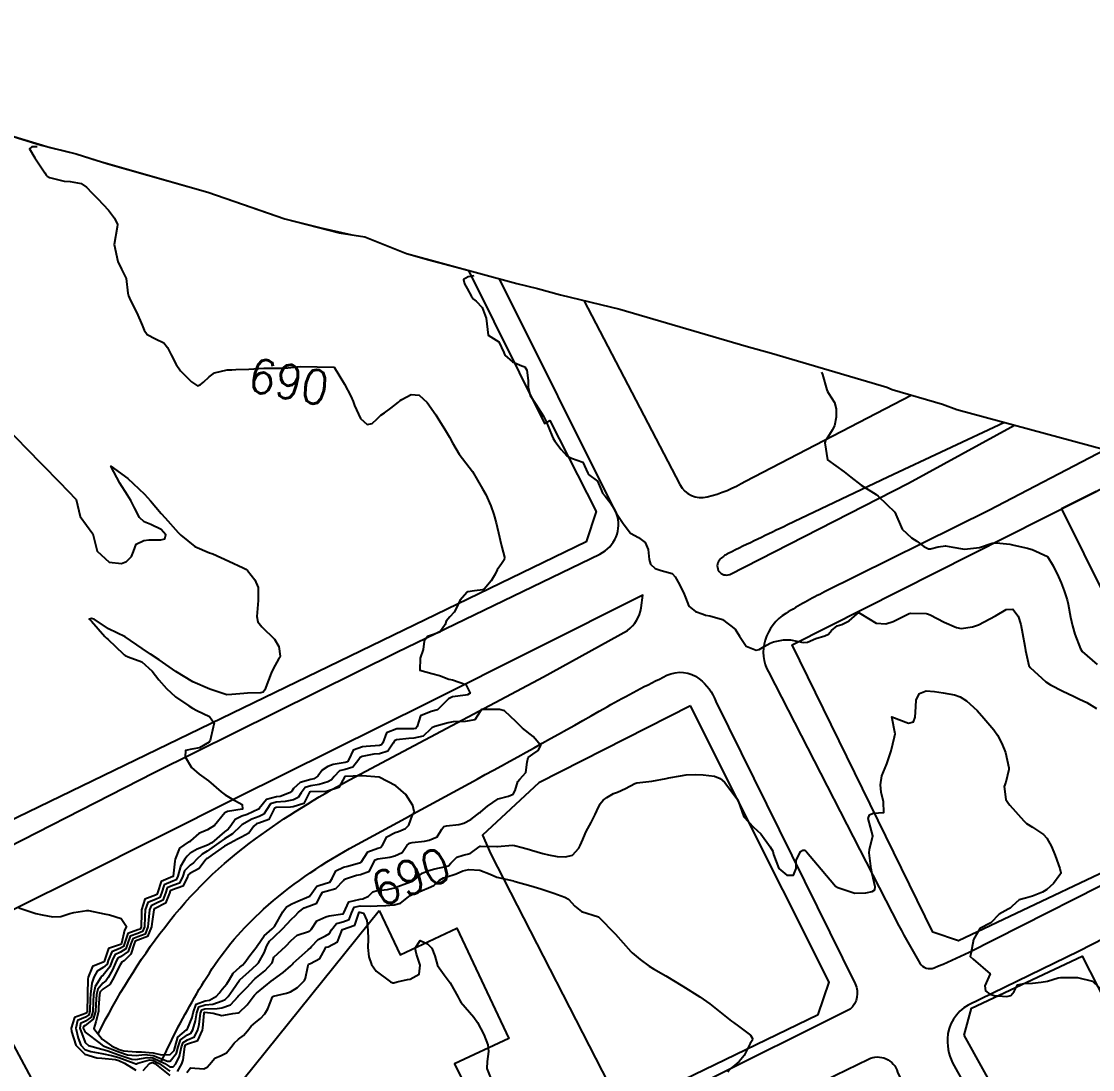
# Model space of a CAD drawing. Header units: metres. Extents: x 286371 to 293043, y 7462578 to 7466404.
# Drawn here: x 287992.8 to 288118.4, y 7465454.4 to 7465577.4 of the extents above; entities that cross this region are included whole.
import ezdxf
from ezdxf.enums import TextEntityAlignment as Align

# ---------------------------------------------------------------- set-up
doc = ezdxf.new("R2010")
doc.units = ezdxf.units.M
doc.header["$MEASUREMENT"] = 0
for name, color, linetype in [('Area', 45, 'Continuous'), ('Cotas', 45, 'Continuous'), ('Curvas de Nivel 1m', 11, 'Continuous'), ('Curvas de Nivel 5m', 15, 'Continuous'), ('Edificações', 30, 'Continuous'), ('Vias primárias', 230, 'Continuous')]:
    doc.layers.add(name, color=color, linetype=linetype)
doc.styles.add('Style-STANDARD', font='STANDARD.shx')

msp = doc.modelspace()

# ---------------------------------------------------------------- linework, layer by layer
at = {"layer": 'Area'}
msp.add_polyline3d([(287984.48, 7465566.17, 700.71), (287995.11, 7465562.88, 699.33), (287999.23, 7465561.84, 690.02), (288001.82, 7465561.02, 690.11), (288014.69, 7465557.38, 698.52), (288023.68, 7465554.24, 698.13), (288030.06, 7465552.61, 700.3), (288033.06, 7465552.13, 698.43), (288037.95, 7465550.15, 695.96), (288050.91, 7465546.64, 688.91), (288053.31, 7465546.05, 688.76), (288056.03, 7465545.32, 688.78), (288062.97, 7465543.63, 688.78), (288077.79, 7465539.31, 694.42), (288080.76, 7465538.46, 694.66), (288094.28, 7465534.5, 687.74), (288094.9, 7465534.21, 687.78), (288100.79, 7465532.51, 687.69), (288102.5, 7465531.87, 687.88), (288121.42, 7465526.73, 690.62)], dxfattribs=at)
at = {"layer": 'Curvas de Nivel 1m', "flags": 128}
for points, elevation in [([(288045.86, 7465547.54), (288045.19, 7465547.42), (288044.64, 7465547.11), (288044.76, 7465546.61), (288045.08, 7465546.07), (288045.6, 7465545.11), (288045.82, 7465544.82), (288046.12, 7465544.59), (288046.85, 7465543.85), (288047.3, 7465542.58), (288047.53, 7465540.57), (288048.78, 7465539.81), (288049.37, 7465538.55), (288049.5, 7465538.23), (288050.41, 7465537.45), (288051.48, 7465537.01), (288051.84, 7465536.86), (288052.06, 7465536.5), (288052.23, 7465535.27), (288052.24, 7465534.5), (288052.47, 7465533.53), (288053.14, 7465532.49), (288053.41, 7465532.08), (288054.01, 7465531.08), (288054.35, 7465530.47), (288055.06, 7465528.76), (288055.18, 7465528.46), (288055.35, 7465528.14), (288056.08, 7465527.18), (288056.77, 7465526.43), (288057.32, 7465526.18), (288058.63, 7465525.71), (288059.22, 7465524.4), (288059.29, 7465524.24), (288060.37, 7465523.46), (288060.81, 7465522.36), (288060.96, 7465522.07), (288061.24, 7465521.72), (288061.84, 7465520.96), (288062.22, 7465520.34), (288062.57, 7465519.69), (288063.2, 7465518.73), (288063.37, 7465518.5), (288063.47, 7465518.33), (288064.23, 7465517.36), (288065.17, 7465516.85), (288065.95, 7465516.28), (288066.3, 7465515.43), (288066.4, 7465514.28), (288066.58, 7465513.73), (288067.12, 7465513.22), (288067.84, 7465512.98), (288069.11, 7465512.64), (288069.47, 7465512.23), (288069.97, 7465511.34), (288070.53, 7465510.21), (288070.67, 7465509.81), (288071.05, 7465508.8), (288071.84, 7465508.19), (288072.73, 7465507.87), (288073.04, 7465507.76), (288073.54, 7465507.66), (288075.03, 7465507.23), (288076.5, 7465506.12), (288077, 7465505.3), (288077.78, 7465504.1), (288078.98, 7465503.63), (288079.33, 7465503.73), (288079.91, 7465504.07), (288080.6, 7465504.45), (288080.99, 7465504.61), (288082.18, 7465504.86), (288083, 7465504.87), (288084.46, 7465504.54), (288084.99, 7465504.58), (288085.96, 7465505.02), (288087, 7465505.31), (288087.43, 7465505.53), (288087.78, 7465505.95), (288088.46, 7465506.5), (288089.02, 7465506.67), (288089.86, 7465507.09), (288090.81, 7465507.91), (288090.94, 7465508.02), (288091.05, 7465508.02), (288091.23, 7465507.9), (288093.02, 7465506.81), (288094.16, 7465506.72), (288095.02, 7465507.01), (288095.58, 7465507.28), (288096.66, 7465507.82), (288096.91, 7465507.94), (288097.04, 7465507.97), (288098.89, 7465507.93), (288099.04, 7465507.92), (288099.35, 7465507.78), (288101.02, 7465506.92), (288102.44, 7465506.3), (288103.01, 7465506.2), (288104.34, 7465506.38), (288105.02, 7465506.62), (288107.03, 7465507.65), (288108.27, 7465508.41), (288109.05, 7465508.43), (288109.67, 7465507.61), (288109.98, 7465506.65), (288110.2, 7465505.61), (288110.48, 7465504.1), (288110.56, 7465503.6), (288110.63, 7465503.26), (288110.95, 7465501.86), (288111.1, 7465501.59), (288112.92, 7465499.93), (288113.48, 7465499.56), (288114.9, 7465498.85), (288116.17, 7465498.24), (288116.89, 7465497.9), (288117.72, 7465497.49), (288118.87, 7465496.8)], 689), ([(288086.61, 7465536.26), (288086.72, 7465535.98), (288087.23, 7465534.18), (288087.32, 7465533.97), (288087.43, 7465533.78), (288088.14, 7465532.68), (288088.33, 7465531.95), (288088.36, 7465530.98), (288088.16, 7465529.95), (288087.87, 7465529.46), (288087.35, 7465528.63), (288087.1, 7465528.22), (288087, 7465527.97), (288087.31, 7465525.96), (288089.29, 7465524.56), (288090.08, 7465523.92), (288091.27, 7465523), (288093.02, 7465521.88), (288093.25, 7465521.71), (288095.22, 7465519.84), (288096.07, 7465517.83), (288097.18, 7465516.8), (288097.8, 7465516.43), (288098.63, 7465515.79), (288099.16, 7465515.52), (288099.42, 7465515.51), (288100.3, 7465515.76), (288101.17, 7465515.89), (288102.03, 7465515.73), (288103.16, 7465515.51), (288103.37, 7465515.5), (288105.15, 7465515.68), (288106.63, 7465516.2), (288107.16, 7465516.24), (288108.72, 7465516.07), (288109.16, 7465515.97), (288110.79, 7465515.6), (288111.15, 7465515.49), (288111.31, 7465515.43), (288113.14, 7465514.61), (288113.79, 7465513.55), (288114.41, 7465512.23), (288114.73, 7465511.54), (288115.08, 7465510.59), (288115.44, 7465509.53), (288115.55, 7465509.03), (288115.82, 7465507.52), (288116.04, 7465506.5), (288116.31, 7465505.51), (288116.98, 7465503.8), (288117.2, 7465503.5), (288118.95, 7465501.96)], 688), ([(287991.36, 7465529.42), (287993.33, 7465527.39), (287995.3, 7465525.36), (287997.27, 7465523.33), (287999.24, 7465521.3), (287999.71, 7465519.3), (288001.17, 7465517.27), (288001.68, 7465515.27), (288003.12, 7465513.96), (288004.55, 7465513.79), (288005.13, 7465514.04), (288005.72, 7465514.62), (288005.94, 7465515.2), (288006.28, 7465516.08), (288007.16, 7465516.52), (288007.77, 7465516.57), (288009.17, 7465516.58), (288009.62, 7465516.7), (288009.74, 7465517.15), (288009.18, 7465517.8), (288007.98, 7465518.38), (288007.2, 7465518.68), (288006.67, 7465519.19), (288006.09, 7465520.33), (288005.64, 7465521.21), (288005.25, 7465521.83), (288004.37, 7465523.23), (288003.3, 7465525.24), (288005.28, 7465523.77), (288005.93, 7465523.2), (288007.25, 7465521.95), (288007.95, 7465521.17), (288009.21, 7465519.67), (288009.68, 7465519.15), (288011.18, 7465517.46), (288011.5, 7465517.12), (288013.15, 7465515.81), (288014.88, 7465515.07), (288015.14, 7465514.98), (288015.27, 7465514.94), (288017.13, 7465514.09), (288018.82, 7465513.31), (288019.12, 7465513.16), (288019.34, 7465513), (288020.18, 7465511.9), (288020.58, 7465510.98), (288020.59, 7465509.45), (288020.54, 7465508.98), (288020.42, 7465507.6), (288020.54, 7465506.98), (288021.02, 7465506.39), (288022.5, 7465504.95), (288022.98, 7465504.09), (288023.17, 7465502.94), (288023.12, 7465502.78), (288022.96, 7465502.57), (288022.36, 7465501.54), (288022.11, 7465500.96), (288021.77, 7465500.11), (288021.36, 7465498.97), (288021.15, 7465498.72), (288020.9, 7465498.64), (288019.32, 7465498.58), (288018.9, 7465498.55), (288017.47, 7465498.45), (288016.89, 7465498.41), (288014.9, 7465499.06), (288012.92, 7465499.93), (288010.93, 7465501.12), (288008.95, 7465502.49), (288007.96, 7465503.17), (288006.97, 7465503.85), (288004.99, 7465505.21), (288003.01, 7465506.13), (288001.34, 7465507.27), (288001.03, 7465507.36), (288000.74, 7465507.28), (288000.9, 7465507.15), (288001.02, 7465507.06), (288002.61, 7465505.25), (288002.8, 7465505.06), (288002.99, 7465504.88), (288004.75, 7465503.22), (288004.86, 7465503.11), (288004.96, 7465503.03), (288005.32, 7465502.85), (288006.95, 7465502.27), (288008.14, 7465501.17), (288008.92, 7465500.15), (288009.81, 7465499.14), (288010.89, 7465498.18), (288012.45, 7465497.1), (288012.87, 7465496.84), (288013.38, 7465496.57), (288014.86, 7465495.85), (288015.43, 7465495.06), (288015.28, 7465494.61), (288014.94, 7465493.06), (288014.92, 7465492.96), (288014.81, 7465492.84), (288013.7, 7465492.17), (288012.79, 7465492.04), (288012.04, 7465491.86), (288012.02, 7465491.11), (288012.76, 7465489.86), (288013.64, 7465489.08), (288014.73, 7465488.33), (288016.23, 7465487.04), (288016.71, 7465486.66), (288017.5, 7465486.22), (288018.69, 7465485.53), (288018.72, 7465485), (288018.7, 7465484.99), (288018.68, 7465484.98), (288016.99, 7465484.72), (288016.68, 7465484.56), (288015.45, 7465483.06), (288014.65, 7465482.58), (288013.6, 7465482.13), (288012.63, 7465481.26), (288012.56, 7465481.17), (288012.38, 7465481.11), (288011.34, 7465480.4), (288010.86, 7465479.13), (288010.82, 7465478.9), (288010.61, 7465477.13), (288010.6, 7465477.1), (288010.56, 7465477.09), (288009.21, 7465476.5), (288008.77, 7465475.16), (288008.71, 7465474.99), (288008.53, 7465474.91), (288007.29, 7465474.42), (288006.88, 7465473.19), (288006.88, 7465472.81), (288006.84, 7465471.19), (288006.74, 7465470.92), (288006.47, 7465470.82), (288005.28, 7465470.39), (288004.89, 7465469.22), (288004.78, 7465468.87), (288004.44, 7465468.68), (288003.4, 7465468.27), (288003, 7465467.25), (288002.85, 7465466.81), (288002.4, 7465466.4), (288001.69, 7465465.97), (288001.29, 7465465.27), (288001.07, 7465464.58), (288000.91, 7465463.28), (288000.89, 7465462.73), (288000.85, 7465461.28), (288000.73, 7465460.86), (288000.31, 7465460.6), (287999.4, 7465460.21), (287999.18, 7465459.3), (287999.45, 7465458.12), (287999.77, 7465457.29), (288000.26, 7465456.8), (288000.96, 7465456.56), (288002.25, 7465456.33), (288003.37, 7465456.11), (288004.24, 7465455.86), (288006.04, 7465455.2), (288006.23, 7465455.12), (288006.31, 7465455.12), (288006.48, 7465455.19), (288007.83, 7465455.58), (288008.24, 7465455.54), (288008.97, 7465455.15), (288010.22, 7465454.26)], 691), ([(288011.12, 7465454.22), (288011.64, 7465455.11), (288011.76, 7465455.58), (288011.98, 7465457.11), (288012.05, 7465457.33), (288012.27, 7465457.45), (288013.5, 7465457.85), (288014.06, 7465459.08), (288014.08, 7465459.3), (288014.23, 7465461.08), (288014.26, 7465461.14), (288014.33, 7465461.17), (288015.29, 7465461.06), (288016.32, 7465460.8), (288016.54, 7465460.82), (288017.59, 7465461.03), (288018.24, 7465461.1), (288018.33, 7465461.13), (288019.28, 7465462.05), (288020, 7465462.99), (288020.16, 7465463.19), (288020.36, 7465463.39), (288021.23, 7465464.11), (288022.31, 7465464.96), (288022.35, 7465464.99), (288022.38, 7465465.01), (288023.5, 7465465.83), (288024.41, 7465466.6), (288024.56, 7465466.77), (288024.69, 7465466.92), (288026.44, 7465468.49), (288026.65, 7465468.67), (288026.82, 7465468.88), (288027.62, 7465469.71), (288028.46, 7465470.14), (288028.92, 7465470.39), (288029.18, 7465470.84), (288029.75, 7465471.57), (288030.49, 7465471.79), (288031.24, 7465472.06), (288031.52, 7465472.81), (288031.82, 7465473.5), (288032.52, 7465473.65), (288033.7, 7465473.6), (288034.52, 7465473.66), (288035.56, 7465473.71), (288036.52, 7465473.75), (288037.27, 7465473.98), (288038.18, 7465474.71), (288038.38, 7465474.86), (288038.54, 7465474.93), (288039.79, 7465475.44), (288040.55, 7465475.76), (288041.17, 7465476.04), (288041.85, 7465476.66), (288042.29, 7465476.93), (288042.57, 7465477.02), (288043.78, 7465477.41), (288044.58, 7465477.76), (288045.26, 7465477.92), (288046.58, 7465477.82), (288047.78, 7465477.36), (288048.56, 7465477.02), (288050.51, 7465476.57), (288050.55, 7465476.56), (288050.7, 7465476.52), (288052.55, 7465475.99), (288053.71, 7465475.64), (288054.54, 7465475.38), (288055.23, 7465475.15), (288056.53, 7465474.65), (288056.95, 7465474.42), (288057.72, 7465473.62), (288058.5, 7465472.97), (288060.49, 7465472.36), (288062.46, 7465470.33), (288064.25, 7465468.31), (288064.43, 7465468.12), (288065.35, 7465467.36), (288066.41, 7465466.58), (288066.93, 7465466.27), (288068.39, 7465465.44), (288070.37, 7465464.21), (288072.36, 7465462.99), (288073.51, 7465462.17), (288074.33, 7465461.52), (288076.07, 7465460.13), (288076.3, 7465459.95), (288076.88, 7465459.53), (288078.28, 7465458.5), (288078.55, 7465458.09), (288078.5, 7465457.87), (288078.26, 7465457.49), (288077.79, 7465456.56), (288077.56, 7465456.1), (288076.97, 7465455.38), (288076.22, 7465454.77), (288075.86, 7465454.49), (288075.63, 7465454.13)], 691), ([(287992.5, 7465473.4), (287994.49, 7465472.74), (287995.24, 7465472.61), (287996.49, 7465472.38), (287997.42, 7465472.4), (287998.5, 7465472.76), (287998.94, 7465472.86), (288000.5, 7465473.1), (288000.69, 7465473.09), (288002.5, 7465472.71), (288003.16, 7465472.58), (288004.49, 7465472.16), (288005.14, 7465471.21), (288004.89, 7465470.79), (288004.53, 7465469.22), (288004.5, 7465469.16), (288004.44, 7465469.13), (288003.04, 7465468.64), (288002.56, 7465467.25), (288002.52, 7465467.14), (288002.41, 7465467.06), (288001.13, 7465466.55), (288000.64, 7465465.28), (288000.62, 7465465.04), (288000.56, 7465463.28), (288000.56, 7465463.07), (288000.52, 7465461.28), (288000.48, 7465461.12), (288000.32, 7465461.03), (287999.04, 7465460.57), (287998.63, 7465459.31), (287998.67, 7465458.93), (287999.2, 7465457.3), (288000.25, 7465456.24), (288001.67, 7465455.84), (288002.24, 7465455.79), (288003.85, 7465455.62), (288004.24, 7465455.52), (288004.89, 7465455.21), (288006.22, 7465454.37)], 692), ([(288012.21, 7465454.11), (288012.65, 7465454.66), (288014.22, 7465454.54), (288014.58, 7465454.71), (288014.87, 7465455.06), (288015.5, 7465455.79), (288016.24, 7465456.09), (288016.87, 7465456.41), (288017.36, 7465457.03), (288017.74, 7465457.55), (288018.27, 7465458.01), (288018.85, 7465458.43), (288019.33, 7465459), (288019.77, 7465459.52), (288020.3, 7465460.01), (288020.84, 7465460.44), (288021.34, 7465460.97), (288021.72, 7465461.57), (288022.24, 7465462.96), (288022.29, 7465463.02), (288022.36, 7465463.05), (288023.89, 7465463.39), (288024.36, 7465463.56), (288025.2, 7465464.08), (288026.01, 7465464.9), (288026.12, 7465465.15), (288026.41, 7465466.49), (288026.48, 7465466.81), (288026.69, 7465466.88), (288027.82, 7465467.47), (288028.44, 7465468.59), (288028.51, 7465468.79), (288028.78, 7465468.85), (288029.87, 7465469.42), (288030.41, 7465470.83), (288030.43, 7465470.87), (288030.47, 7465470.88), (288031.9, 7465471.39), (288032.38, 7465472.8), (288032.41, 7465472.89), (288032.51, 7465472.9), (288032.92, 7465472.79), (288033.32, 7465471.95), (288033.42, 7465470.78), (288033.48, 7465469.76), (288033.42, 7465468.78), (288033.54, 7465467.66), (288033.87, 7465466.77), (288034.39, 7465466), (288036.1, 7465464.74), (288036.37, 7465464.64), (288036.47, 7465464.63), (288036.87, 7465464.73), (288038.08, 7465465.01), (288038.38, 7465465.07), (288039.43, 7465465.64), (288039.55, 7465466.69), (288039.12, 7465468), (288038.98, 7465468.7), (288039.56, 7465469.58), (288040.44, 7465469.19), (288040.92, 7465468.67), (288041.28, 7465467.8), (288041.59, 7465466.66), (288042.39, 7465465.55), (288043.1, 7465464.63), (288044.03, 7465462.94), (288044.18, 7465462.62), (288044.34, 7465462.35), (288045.85, 7465460.59), (288046.3, 7465459.95), (288047.03, 7465458.57), (288047.49, 7465457.35), (288047.59, 7465456.56), (288047.42, 7465455.38), (288047.4, 7465454.57), (288048.19, 7465452.55)], 692), ([(288007.07, 7465454.32), (288007.84, 7465455.17), (288008.11, 7465455.29), (288008.24, 7465455.28), (288008.44, 7465455.16), (288010.21, 7465453.74)], 692)]:
    msp.add_lwpolyline(points, dxfattribs=dict(at, elevation=elevation))
for points, elevation in [([(288049.45, 7465496.54), (288048.87, 7465496.68), (288048.73, 7465496.69), (288046.87, 7465496.69), (288046.77, 7465496.67), (288046.67, 7465496.58), (288045.96, 7465495.47), (288044.84, 7465495.28), (288043.45, 7465495.24), (288042.84, 7465495.11), (288041.29, 7465494.67), (288040.95, 7465494.55), (288040.83, 7465494.42), (288039.93, 7465493.57), (288038.81, 7465493.32), (288038.24, 7465493.28), (288036.81, 7465493.11), (288036.55, 7465492.99), (288036.42, 7465492.74), (288035.76, 7465491.78), (288034.79, 7465491.5), (288034.12, 7465491.44), (288032.78, 7465491.18), (288032.52, 7465491.06), (288032.36, 7465490.8), (288031.68, 7465489.9), (288030.76, 7465489.65), (288030.1, 7465489.49), (288029.47, 7465488.84), (288029.16, 7465488.43), (288028.73, 7465488.2), (288027.72, 7465487.88), (288026.73, 7465487.74), (288026.07, 7465487.55), (288025.62, 7465486.9), (288025.27, 7465486.34), (288024.7, 7465486.09), (288023.73, 7465485.9), (288022.7, 7465485.8), (288022.03, 7465485.61), (288021.58, 7465484.96), (288021.25, 7465484.39), (288020.67, 7465484.12), (288019.84, 7465483.81), (288018.66, 7465483.14), (288018.58, 7465483.08), (288018.51, 7465483.01), (288017.55, 7465482.11), (288016.63, 7465481.52), (288015.97, 7465481.05), (288014.61, 7465480.07), (288013.99, 7465479.7), (288013.34, 7465479.09), (288012.99, 7465478.7), (288012.58, 7465478.42), (288011.94, 7465477.75), (288011.74, 7465477.12), (288011.35, 7465476.33), (288010.55, 7465476.03), (288009.92, 7465475.77), (288009.7, 7465475.15), (288009.38, 7465474.3), (288008.51, 7465473.89), (288008.02, 7465473.67), (288007.83, 7465473.17), (288007.71, 7465471.96), (288007.64, 7465471.18), (288007.31, 7465470.33), (288006.46, 7465470.02), (288005.86, 7465469.8), (288005.64, 7465469.21), (288005.34, 7465468.3), (288004.42, 7465467.67), (288004.13, 7465467.52), (288003.98, 7465467.23), (288003.51, 7465466.13), (288002.99, 7465465.25), (288002.74, 7465464.89), (288002.37, 7465464.59), (288001.76, 7465463.87), (288001.62, 7465463.27), (288001.55, 7465462.06), (288001.5, 7465461.27), (288001.23, 7465460.35), (288000.3, 7465459.6), (288000.1, 7465459.48), (288000.07, 7465459.29), (288000.29, 7465458.84), (288002.04, 7465457.49), (288002.27, 7465457.32), (288002.38, 7465457.25), (288004.25, 7465456.51), (288005.27, 7465456.18), (288006.25, 7465456.09), (288007.23, 7465456.2), (288008.25, 7465456.08), (288009.95, 7465455.43), (288010.24, 7465455.42), (288011.01, 7465456.36), (288011.21, 7465457.12), (288011.47, 7465457.93), (288012.29, 7465458.51), (288012.68, 7465458.7), (288012.91, 7465459.1), (288013.23, 7465460.17), (288013.37, 7465461.09), (288013.63, 7465461.79), (288014.34, 7465462.03), (288015.27, 7465462.13), (288016.35, 7465462.49), (288016.71, 7465462.68), (288017.07, 7465463.03), (288017.59, 7465463.8), (288018.38, 7465464.94), (288018.42, 7465464.98), (288018.45, 7465465.01), (288019.47, 7465465.93), (288020.41, 7465466.77), (288020.52, 7465466.87), (288020.62, 7465466.98), (288021.28, 7465468.12), (288021.59, 7465468.97), (288021.9, 7465469.51), (288022.46, 7465470.02), (288023.41, 7465470.94), (288024.49, 7465472.1), (288024.92, 7465472.49), (288025.3, 7465472.9), (288025.98, 7465473.43), (288026.51, 7465473.6), (288027.44, 7465473.95), (288027.88, 7465474.86), (288028.13, 7465475.27), (288028.54, 7465475.39), (288029.69, 7465475.7), (288030.56, 7465476.63), (288030.64, 7465476.75), (288030.81, 7465476.82), (288032.12, 7465477.26), (288032.57, 7465477.34), (288033.64, 7465477.72), (288034.14, 7465478.77), (288034.3, 7465479.06), (288034.6, 7465479.16), (288036, 7465479.35), (288036.61, 7465479.51), (288037.44, 7465479.9), (288037.99, 7465480.71), (288038.32, 7465481.02), (288038.63, 7465481.1), (288040.08, 7465481.24), (288040.63, 7465481.34), (288041.57, 7465481.73), (288042.12, 7465482.65), (288042.36, 7465482.94), (288042.66, 7465483.03), (288044.11, 7465483.18), (288044.67, 7465483.35), (288045.52, 7465483.76), (288046.58, 7465484.59), (288046.64, 7465484.63), (288046.69, 7465484.66), (288047.46, 7465485.34), (288048.71, 7465486.19), (288049.92, 7465486.53), (288050.47, 7465486.76), (288050.72, 7465487.18), (288051.02, 7465488.23), (288051.25, 7465488.51), (288051.96, 7465489.29), (288052.13, 7465490.49), (288052.23, 7465491.04), (288052.79, 7465491.44), (288053.41, 7465491.86), (288053.72, 7465492.47), (288052.82, 7465493.53), (288051.58, 7465494.5), (288050.84, 7465495.24)], 689), ([(288032.75, 7465488.9), (288032.65, 7465488.89), (288030.74, 7465488.84), (288030.04, 7465487.52), (288028.72, 7465487.09), (288028.49, 7465487.08), (288026.72, 7465487.02), (288026.61, 7465486.99), (288026.55, 7465486.89), (288025.92, 7465485.67), (288024.69, 7465485.26), (288024.37, 7465485.24), (288022.69, 7465485.17), (288022.51, 7465485.12), (288022.41, 7465484.95), (288021.83, 7465483.79), (288020.66, 7465483.36), (288020.37, 7465483.27), (288020.05, 7465482.98), (288019.46, 7465482.17), (288018.63, 7465481.72), (288018.15, 7465481.49), (288017.28, 7465481.02), (288016.62, 7465480.64), (288015.17, 7465479.63), (288014.6, 7465479.2), (288014.52, 7465479.15), (288014.45, 7465479.08), (288013.65, 7465478.02), (288012.57, 7465477.45), (288012.38, 7465477.29), (288012.32, 7465477.11), (288011.72, 7465475.94), (288010.54, 7465475.51), (288010.27, 7465475.4), (288010.18, 7465475.14), (288009.71, 7465473.95), (288008.51, 7465473.35), (288008.38, 7465473.29), (288008.33, 7465473.17), (288008.1, 7465471.55), (288008.06, 7465471.17), (288007.59, 7465470.04), (288006.45, 7465469.62), (288006.14, 7465469.51), (288006.03, 7465469.2), (288005.64, 7465467.99), (288004.86, 7465467.22), (288004.6, 7465467.03), (288004.41, 7465466.73), (288003.88, 7465465.74), (288003.66, 7465465.24), (288003.19, 7465464.42), (288002.36, 7465463.87), (288002.06, 7465463.56), (288001.98, 7465463.26), (288001.87, 7465461.73), (288001.84, 7465461.26), (288001.52, 7465460.05), (288001.31, 7465459.27), (288002.28, 7465458), (288003.37, 7465457.24), (288004.26, 7465456.82), (288004.81, 7465456.66), (288006.25, 7465456.51), (288006.91, 7465456.53), (288008.25, 7465456.41), (288009.23, 7465456.17), (288010.25, 7465456.21), (288010.71, 7465456.67), (288010.83, 7465457.13), (288011.17, 7465458.23), (288012.18, 7465459.11), (288012.25, 7465459.15), (288012.3, 7465459.23), (288012.85, 7465460.57), (288012.94, 7465461.1), (288013.32, 7465462.1), (288014.35, 7465462.49), (288014.85, 7465462.57), (288015.68, 7465463.05), (288015.99, 7465463.42), (288016.37, 7465463.86), (288016.9, 7465464.51), (288017.2, 7465465.03), (288017.66, 7465465.76), (288018.41, 7465466.46), (288018.72, 7465466.7), (288018.99, 7465467.01), (288019.6, 7465467.83), (288020.44, 7465468.92), (288020.47, 7465468.96), (288020.48, 7465468.98), (288021.28, 7465470.15), (288022.2, 7465470.96), (288022.48, 7465471.22), (288023.48, 7465472.93), (288023.89, 7465473.54), (288024.52, 7465473.89), (288025.24, 7465474.19), (288026.53, 7465474.74), (288026.62, 7465474.79), (288026.68, 7465474.88), (288027.47, 7465475.95), (288028.56, 7465476.31), (288028.97, 7465476.43), (288029.25, 7465476.84), (288029.67, 7465477.74), (288030.58, 7465478.18), (288031.1, 7465478.3), (288032.59, 7465478.75), (288032.62, 7465478.76), (288032.64, 7465478.79), (288033.42, 7465479.97), (288034.62, 7465480.41), (288034.9, 7465480.48), (288035.15, 7465480.76), (288035.64, 7465481.75), (288036.65, 7465482.27), (288037.01, 7465482.37), (288037.84, 7465482.72), (288038.25, 7465483.12), (288038.68, 7465484.32), (288038.81, 7465484.57), (288038.87, 7465484.7), (288038.69, 7465485.42), (288037.88, 7465486.72), (288036.73, 7465487.73), (288034.74, 7465488.76)], 688)]:
    msp.add_lwpolyline(points, close=True, dxfattribs=dict(at, elevation=elevation))
at = {"layer": 'Curvas de Nivel 5m', "elevation": 690, "flags": 128}
msp.add_lwpolyline([(287994.65, 7465562.68), (287994.03, 7465562.67), (287993.77, 7465562.44), (287994.4, 7465561.39), (287995.56, 7465559.64), (287995.72, 7465559.37), (287995.82, 7465559.25), (287996.09, 7465559.09), (287997.81, 7465558.67), (287998.51, 7465558.63), (287999.81, 7465558.38), (288000.44, 7465557.93), (288001.07, 7465557.29), (288001.78, 7465556.58), (288003.03, 7465555.26), (288003.74, 7465554.31), (288004.06, 7465553.57), (288004.05, 7465553.24), (288003.69, 7465551.24), (288004.12, 7465549.24), (288004.55, 7465548.34), (288005.09, 7465547.22), (288005.31, 7465545.51), (288005.37, 7465545.22), (288005.6, 7465544.66), (288006.35, 7465543.2), (288006.97, 7465541.77), (288007.21, 7465541.19), (288007.54, 7465540.66), (288008.53, 7465540.17), (288009.52, 7465539.7), (288009.93, 7465539.15), (288010.37, 7465538.27), (288010.97, 7465537.13), (288011.47, 7465536.39), (288012.74, 7465535.11), (288013.45, 7465534.65), (288013.79, 7465534.75), (288014.15, 7465535.08), (288014.82, 7465535.72), (288015.47, 7465536.17), (288016.95, 7465536.51), (288017.48, 7465536.54), (288017.94, 7465536.55), (288019.48, 7465536.6), (288021.22, 7465536.71), (288021.48, 7465536.72), (288021.71, 7465536.73), (288023.48, 7465536.71), (288023.69, 7465536.72), (288025.48, 7465536.9), (288027.48, 7465536.87), (288029.47, 7465536.84), (288030.71, 7465534.83), (288031.42, 7465533.45), (288031.7, 7465532.81), (288031.88, 7465532.33), (288032.58, 7465530.8), (288033.37, 7465530.11), (288033.92, 7465530.23), (288034.51, 7465530.77), (288034.96, 7465531.19), (288035.4, 7465531.49), (288036.13, 7465532.02), (288037.02, 7465532.73), (288037.24, 7465532.91), (288037.42, 7465533.04), (288038.5, 7465533.64), (288039.43, 7465533.57), (288040.38, 7465532.68), (288041.39, 7465531.24), (288041.77, 7465530.66), (288042.42, 7465529.6), (288042.99, 7465528.64), (288043.34, 7465527.97), (288044.14, 7465526.62), (288045.3, 7465525.12), (288045.69, 7465524.6), (288046.3, 7465523.57), (288046.87, 7465522.58), (288047.25, 7465521.88), (288047.87, 7465520.56), (288048.21, 7465519.57), (288048.46, 7465518.56), (288048.85, 7465516.88), (288048.94, 7465516.55), (288049.16, 7465515.74), (288049.45, 7465514.54), (288049.43, 7465514.24), (288049.12, 7465513.78), (288048.61, 7465513.06), (288048.36, 7465512.56), (288047.9, 7465511.76), (288047.08, 7465510.8), (288046.93, 7465510.72), (288045.93, 7465510.59), (288045.17, 7465510.5), (288045.07, 7465510.46), (288044.2, 7465509.47), (288043.81, 7465508.62), (288043.57, 7465508.1), (288043.03, 7465507.55), (288042.63, 7465507.03), (288042.48, 7465506.64), (288041.89, 7465505.76), (288041, 7465505.43), (288040.42, 7465505.24), (288040.05, 7465504.68), (288039.92, 7465503.73), (288039.55, 7465502.69), (288039.53, 7465501.29), (288040.93, 7465500.92), (288041.84, 7465500.65), (288042.92, 7465500.25), (288043.37, 7465500.17), (288044.91, 7465499.63), (288045.44, 7465498.6), (288045.1, 7465498.39), (288044.89, 7465498.35), (288043.34, 7465498.18), (288042.88, 7465497.92), (288041.6, 7465496.66), (288040.86, 7465496.44), (288039.62, 7465495.93), (288039.2, 7465494.7), (288039.07, 7465494.46), (288038.83, 7465494.41), (288037.14, 7465494.42), (288036.83, 7465494.41), (288035.63, 7465493.95), (288035.17, 7465492.76), (288035.04, 7465492.52), (288034.8, 7465492.45), (288033.23, 7465492.36), (288032.8, 7465492.32), (288031.7, 7465491.91), (288031.21, 7465490.82), (288031.04, 7465490.55), (288030.77, 7465490.47), (288029.37, 7465490.24), (288028.76, 7465490.01), (288028.06, 7465489.56), (288027.55, 7465488.87), (288027.08, 7465488.54), (288026.74, 7465488.48), (288025.51, 7465488.13), (288024.72, 7465487.4), (288024.52, 7465487.12), (288024.23, 7465486.92), (288023.16, 7465486.49), (288022.71, 7465486.43), (288021.56, 7465486.11), (288020.69, 7465485.06), (288020.65, 7465485.01), (288020.6, 7465484.98), (288019.29, 7465484.38), (288018.67, 7465484.16), (288017.89, 7465483.79), (288017.38, 7465483.02), (288017.05, 7465482.63), (288016.64, 7465482.32), (288015.14, 7465481.06), (288014.62, 7465480.76), (288013.41, 7465480.3), (288012.6, 7465479.82), (288012.24, 7465479.47), (288011.96, 7465479.11), (288011.46, 7465478.25), (288011.17, 7465477.13), (288010.97, 7465476.71), (288010.56, 7465476.56), (288009.57, 7465476.13), (288009.23, 7465475.15), (288009.04, 7465474.64), (288008.52, 7465474.41), (288007.65, 7465474.04), (288007.34, 7465473.18), (288007.3, 7465472.38), (288007.24, 7465471.18), (288007.03, 7465470.63), (288006.46, 7465470.42), (288005.57, 7465470.1), (288005.26, 7465469.21), (288005.06, 7465468.59), (288004.43, 7465468.2), (288003.77, 7465467.89), (288003.47, 7465467.24), (288003.17, 7465466.48), (288002.39, 7465465.52), (288002.25, 7465465.39), (288002.14, 7465465.26), (288001.45, 7465464.19), (288001.26, 7465463.27), (288001.22, 7465462.39), (288001.18, 7465461.27), (288000.98, 7465460.61), (288000.31, 7465460.12), (287999.75, 7465459.85), (287999.65, 7465459.29), (288000.27, 7465457.63), (288000.66, 7465457.28), (288002.26, 7465456.83), (288002.83, 7465456.67), (288004.25, 7465456.18), (288005.76, 7465455.68), (288006.24, 7465455.64), (288007.54, 7465455.88), (288008.24, 7465455.81), (288009.62, 7465455.14), (288010.23, 7465454.77), (288010.6, 7465454.76), (288010.9, 7465455.12), (288011.36, 7465456), (288011.59, 7465457.11), (288011.76, 7465457.63), (288012.28, 7465457.95), (288013.09, 7465458.28), (288013.51, 7465459.09), (288013.64, 7465459.75), (288013.8, 7465461.08), (288013.95, 7465461.46), (288014.33, 7465461.59), (288015.77, 7465461.61), (288016.33, 7465461.68), (288017.31, 7465462.05), (288018.24, 7465463.02), (288018.28, 7465463.09), (288018.36, 7465463.17), (288019.27, 7465464.1), (288020.08, 7465464.99), (288020.23, 7465465.14), (288020.39, 7465465.26), (288021.36, 7465466.01), (288022.21, 7465466.96), (288022.27, 7465467.1), (288022.42, 7465467.63), (288023.83, 7465468.93), (288024.45, 7465469.6), (288025.14, 7465470.22), (288026.47, 7465470.66), (288026.62, 7465470.73), (288026.78, 7465470.88), (288027.47, 7465471.89), (288028.5, 7465472.35), (288028.89, 7465472.46), (288030.5, 7465472.7), (288030.59, 7465472.74), (288030.62, 7465472.82), (288031.22, 7465474.11), (288032.53, 7465474.45), (288032.85, 7465474.47), (288033.5, 7465474.78), (288034.03, 7465475.29), (288034.54, 7465475.47), (288035.72, 7465475.58), (288036.55, 7465475.75), (288037.26, 7465476.02), (288038.56, 7465476.49), (288038.71, 7465476.55), (288038.9, 7465476.7), (288039.79, 7465477.47), (288040.58, 7465477.79), (288041.27, 7465477.98), (288042.59, 7465478.27), (288042.87, 7465478.36), (288043.17, 7465478.64), (288043.86, 7465479.37), (288044.61, 7465479.58), (288045.43, 7465479.79), (288046.49, 7465480.59), (288046.56, 7465480.65), (288046.63, 7465480.67), (288048.56, 7465480.62), (288048.63, 7465480.62), (288050.39, 7465480.75), (288050.62, 7465480.74), (288051.53, 7465480.51), (288052.38, 7465480.26), (288052.61, 7465480.19), (288053.95, 7465479.81), (288054.6, 7465479.62), (288055.62, 7465479.42), (288056.6, 7465479.39), (288057.42, 7465479.59), (288058.16, 7465480.4), (288058.31, 7465480.71), (288058.63, 7465481.42), (288058.92, 7465482.11), (288059.04, 7465482.39), (288059.6, 7465483.44), (288060.08, 7465484.37), (288060.27, 7465484.78), (288060.69, 7465485.63), (288061.02, 7465486.04), (288061.44, 7465486.35), (288062.22, 7465486.83), (288062.71, 7465487), (288063.64, 7465487.4), (288064.73, 7465487.99), (288064.97, 7465488.06), (288066.73, 7465488.27), (288068.41, 7465488.58), (288068.74, 7465488.65), (288070.08, 7465488.89), (288070.75, 7465489), (288071.88, 7465489.07), (288072.75, 7465489.01), (288074.06, 7465488.85), (288074.74, 7465488.59), (288075.24, 7465488.15), (288076.71, 7465486.24), (288076.79, 7465486.12), (288076.85, 7465485.98), (288077.52, 7465484.11), (288078.66, 7465482.89), (288079.49, 7465482.08), (288080.62, 7465480.56), (288080.92, 7465480.06), (288080.99, 7465479.68), (288081.62, 7465478.05), (288082.57, 7465477.25), (288083.35, 7465477.24), (288083.67, 7465478.02), (288083.65, 7465478.96), (288084.17, 7465480.01), (288084.44, 7465480.18), (288084.62, 7465480.18), (288084.73, 7465480.12), (288084.86, 7465480), (288086.58, 7465477.97), (288088.27, 7465475.95), (288088.55, 7465475.79), (288089.95, 7465475.32), (288090.54, 7465475.13), (288091.81, 7465475.16), (288092.55, 7465475.33), (288092.88, 7465475.54), (288092.92, 7465475.87), (288092.58, 7465477.42), (288092.48, 7465477.88), (288092.46, 7465478.01), (288092.21, 7465479.88), (288092.25, 7465480.25), (288092.64, 7465481.87), (288092.09, 7465483.88), (288092.25, 7465484.31), (288092.68, 7465484.54), (288093.95, 7465484.59), (288093.89, 7465485.86), (288093.61, 7465486.98), (288093.54, 7465487.86), (288093.71, 7465488.9), (288094.1, 7465489.85), (288094.3, 7465490.32), (288094.79, 7465491.84), (288095.19, 7465493.46), (288095.27, 7465493.84), (288094.85, 7465495.84), (288096.84, 7465495.06), (288097.4, 7465495.25), (288097.61, 7465495.8), (288097.67, 7465497), (288097.73, 7465497.8), (288098.12, 7465498.57), (288098.9, 7465498.86), (288099.86, 7465498.81), (288100.9, 7465498.62), (288102.22, 7465498.41), (288102.89, 7465498.18), (288103.64, 7465497.71), (288104.87, 7465496.55), (288105.67, 7465495.68), (288106.83, 7465494.29), (288107.25, 7465493.66), (288107.75, 7465492.71), (288108.18, 7465491.64), (288108.57, 7465489.83), (288108.58, 7465489.64), (288108.22, 7465488.16), (288108.03, 7465487.64), (288108.23, 7465486.12), (288108.55, 7465485.64), (288108.7, 7465485.45), (288110.33, 7465483.61), (288110.66, 7465483.32), (288111.37, 7465482.88), (288112.64, 7465482), (288113.06, 7465481.57), (288113.58, 7465480.6), (288114.03, 7465479.55), (288114.58, 7465478.04), (288114.7, 7465477.54), (288114.67, 7465477.45), (288114.57, 7465477.29), (288113.84, 7465476.26), (288113.03, 7465475.57), (288112.74, 7465475.37), (288112.54, 7465475.26), (288111.36, 7465474.77), (288110.53, 7465474.57), (288109.79, 7465474.35), (288108.97, 7465473.63), (288108.75, 7465473.39), (288108.51, 7465473.25), (288107.46, 7465472.69), (288106.48, 7465471.66), (288105.17, 7465470.98), (288104.45, 7465469.69), (288104.12, 7465468.01), (288104.06, 7465467.7), (288104.42, 7465467.38), (288106.39, 7465465.66), (288105.78, 7465464.27), (288105.87, 7465463.67), (288106.36, 7465463.28), (288106.86, 7465463.15), (288108.36, 7465463.03), (288108.83, 7465463.15), (288109.2, 7465463.62), (288109.6, 7465464.39), (288110.38, 7465464.55), (288111.37, 7465464.6), (288112.38, 7465464.68), (288113.14, 7465464.81), (288114.39, 7465465.21), (288114.68, 7465465.25), (288116.39, 7465465.24), (288116.65, 7465465.25), (288118.38, 7465464.81), (288119.84, 7465463.46)], dxfattribs=at)
at = {"layer": 'Edificações'}
for points in [[(287989.8, 7465564.52), (287996.17, 7465562.61), (287999.23, 7465561.84), (288002.96, 7465560.7), (288014.69, 7465557.38), (288021.02, 7465555.17), (288023.68, 7465554.24), (288027.91, 7465553.16), (288031.56, 7465552.37), (288033.06, 7465552.13), (288037.95, 7465550.15), (288040.42, 7465549.48), (288044.43, 7465548.39), (288045.24, 7465548.17), (288054.16, 7465530.22), (288054.78, 7465530.58), (288060.2, 7465519.9), (288059.02, 7465516.33), (287984.76, 7465480.38)], [(288127.43, 7465481.27), (288102.69, 7465469.54), (288099.66, 7465470.55), (288083.17, 7465504.25), (288125.25, 7465525.51)], [(288118.83, 7465522.26), (288114.75, 7465520.21), (288125.24, 7465499.1)]]:
    msp.add_lwpolyline(points, dxfattribs=at)
for points in [[(288071.28, 7465497.13), (288053.49, 7465488.07), (288046.89, 7465481.93), (288047.86, 7465479.71), (288063.23, 7465449.77), (288086.24, 7465460.91), (288087.53, 7465464.68)], [(288034.74, 7465473.09), (288037.24, 7465467.89), (288043.86, 7465471.03), (288049.96, 7465458.09), (288043.59, 7465455.11), (288046.81, 7465448.68), (288055.39, 7465452.84), (288058.33, 7465447.14), (288030.86, 7465433.18), (288030.42, 7465434.09), (288025.67, 7465431.3), (288020.08, 7465443.45), (288020.64, 7465443.59), (288018.58, 7465448.46), (288022.91, 7465450.58), (288018.83, 7465453.29)], [(288103.34, 7465458.47), (288104.21, 7465461.64), (288117.18, 7465467.76), (288122.7, 7465456.94), (288141.7, 7465466.79), (288145.69, 7465459.29), (288148.1, 7465460.49), (288150.56, 7465455.84), (288138.52, 7465449.38), (288150.51, 7465425.86), (288144.38, 7465422.76), (288142.32, 7465426.33), (288138.38, 7465424.27), (288138.96, 7465423.24), (288132.82, 7465420.09), (288132.06, 7465421.25), (288125.71, 7465418.02), (288123.99, 7465421.18), (288122.38, 7465420.4), (288117.29, 7465430.49), (288118.49, 7465431.18)]]:
    msp.add_lwpolyline(points, close=True, dxfattribs=at)
at = {"layer": 'Vias primárias'}
for points, elevation in [([(287944.37, 7465577.39), (287938.63, 7465574.47, 0.275182), (287936.66, 7465571.35, 0.155728), (287937.73, 7465567.68), (287952.31, 7465538.69), (287969.67, 7465503.38), (287981.24, 7465479.38, 0.34176), (287984.79, 7465477.6, 0.01339), (287986.03, 7465477.88), (288008.36, 7465489.3), (288036.92, 7465503.43), (288060.64, 7465514.92, 0.382086), (288062.6, 7465519.68), (288048.88, 7465547.19)], 693.91), ([(288058.77, 7465544.65), (288070.02, 7465523.07, 0.345741), (288073.23, 7465521.62, 0.075732), (288077.73, 7465523.48), (288097.14, 7465533.57)], 688.78), ([(288108.09, 7465530.35), (288094.39, 7465523.92), (288082.63, 7465518.33, 0.002837), (288075.68, 7465514.98, 0.105865), (288074.65, 7465514.18, 0.782381), (288075.86, 7465512.53), (288096.82, 7465523.22), (288109.24, 7465530.04)], 688.69), ([(288119.89, 7465527.15), (288106.23, 7465520.03), (288086.99, 7465510.48, 0.022604), (288082.45, 7465507.96, 0.182882), (288080.01, 7465504.81, 0.201355), (288080.39, 7465501.09), (288095.7, 7465471.31, 0.01801), (288098.15, 7465466.94, 0.369941), (288099.84, 7465466.39, 0.012588), (288103.95, 7465468.22), (288125.39, 7465479.1), (288142.15, 7465487.39), (288162.57, 7465497.86), (288171.69, 7465502.05, 0.049015), (288174.35, 7465503.6, 0.330416), (288175.18, 7465506.22), (288172.76, 7465511.16)], 690.4)]:
    msp.add_lwpolyline(points, format="xyb", dxfattribs=dict(at, elevation=elevation))
for points in [[(288001.81, 7465458.62, -0.048914), (288009.61, 7465471.13, -0.07172), (288020.26, 7465481.52, -0.035318), (288031.29, 7465488.42), (288054.03, 7465500.5), (288063.88, 7465505.96, 0.202191), (288065.47, 7465508.6), (288065.69, 7465510.08), (288040.51, 7465497.47), (288018.08, 7465486.33), (287999.64, 7465477.05), (287985.13, 7465469.85), (287994.28, 7465452.84)], [(288009.18, 7465455.35), (288010.45, 7465457.94, -0.027829), (288014.85, 7465465.77, -0.069043), (288021.21, 7465473.25, -0.056824), (288031.29, 7465480.36, -0.000574), (288046.24, 7465488.52, 0.004522), (288061.5, 7465497.01, -0.01582), (288068.5, 7465500.69, -0.286483), (288072.29, 7465500.29, -0.137206), (288074.25, 7465497.63), (288090.56, 7465464.52, -0.337205), (288089.98, 7465461.52), (288072.58, 7465452.84)]]:
    msp.add_lwpolyline(points, format="xyb", dxfattribs=at)
for points in [[(288116.74, 7465468.29), (288103.83, 7465462.01, 0.265928), (288101.39, 7465458.05, 0.137343), (288102.18, 7465454.87), (288103.33, 7465452.84), (288123.96, 7465414.9, -0.011413), (288124.94, 7465412.99, 0.461892), (288127.04, 7465412.44), (288148.78, 7465423.25), (288180.43, 7465439.56), (288199.21, 7465448.9, 0.168921), (288200.06, 7465449.78, 0.311575), (288200.77, 7465454.36), (288195.94, 7465464.36), (288180.29, 7465495.37, 0.326642), (288175.6, 7465497.53, 0.064901), (288173.21, 7465496.72), (288146.49, 7465483.56)], [(288040.02, 7465429.96), (288077.93, 7465448.8), (288092.12, 7465455.68, -0.463025), (288095.55, 7465454.16), (288106.15, 7465432.65), (288116.14, 7465410, -0.031957), (288116.64, 7465408.61, -0.402189), (288115.52, 7465406.45), (288093.53, 7465395.23), (288081.22, 7465388.6, -0.050374), (288077.13, 7465386.9, -0.157141), (288073.27, 7465386.97), (288055.47, 7465398.22), (288044.33, 7465407.08), (288034.3, 7465415.12, -0.185327), (288031.12, 7465420.58, -0.165523), (288031.84, 7465424.89, -0.134389), (288034.01, 7465427.16, -0.053298)]]:
    msp.add_lwpolyline(points, format="xyb", close=True, dxfattribs=at)

# ---------------------------------------------------------------- texts
at = {"layer": 'Cotas', "style": 'Style-STANDARD'}
for rotation, p in [(348.9441, (288024.17, 7465535.13, 690)), (22.1098, (288038.45, 7465477.04, 690))]:
    msp.add_text('690', height=4, rotation=rotation, dxfattribs=at).set_placement(p, align=Align.MIDDLE_CENTER)

doc.saveas('drawing.dxf')
